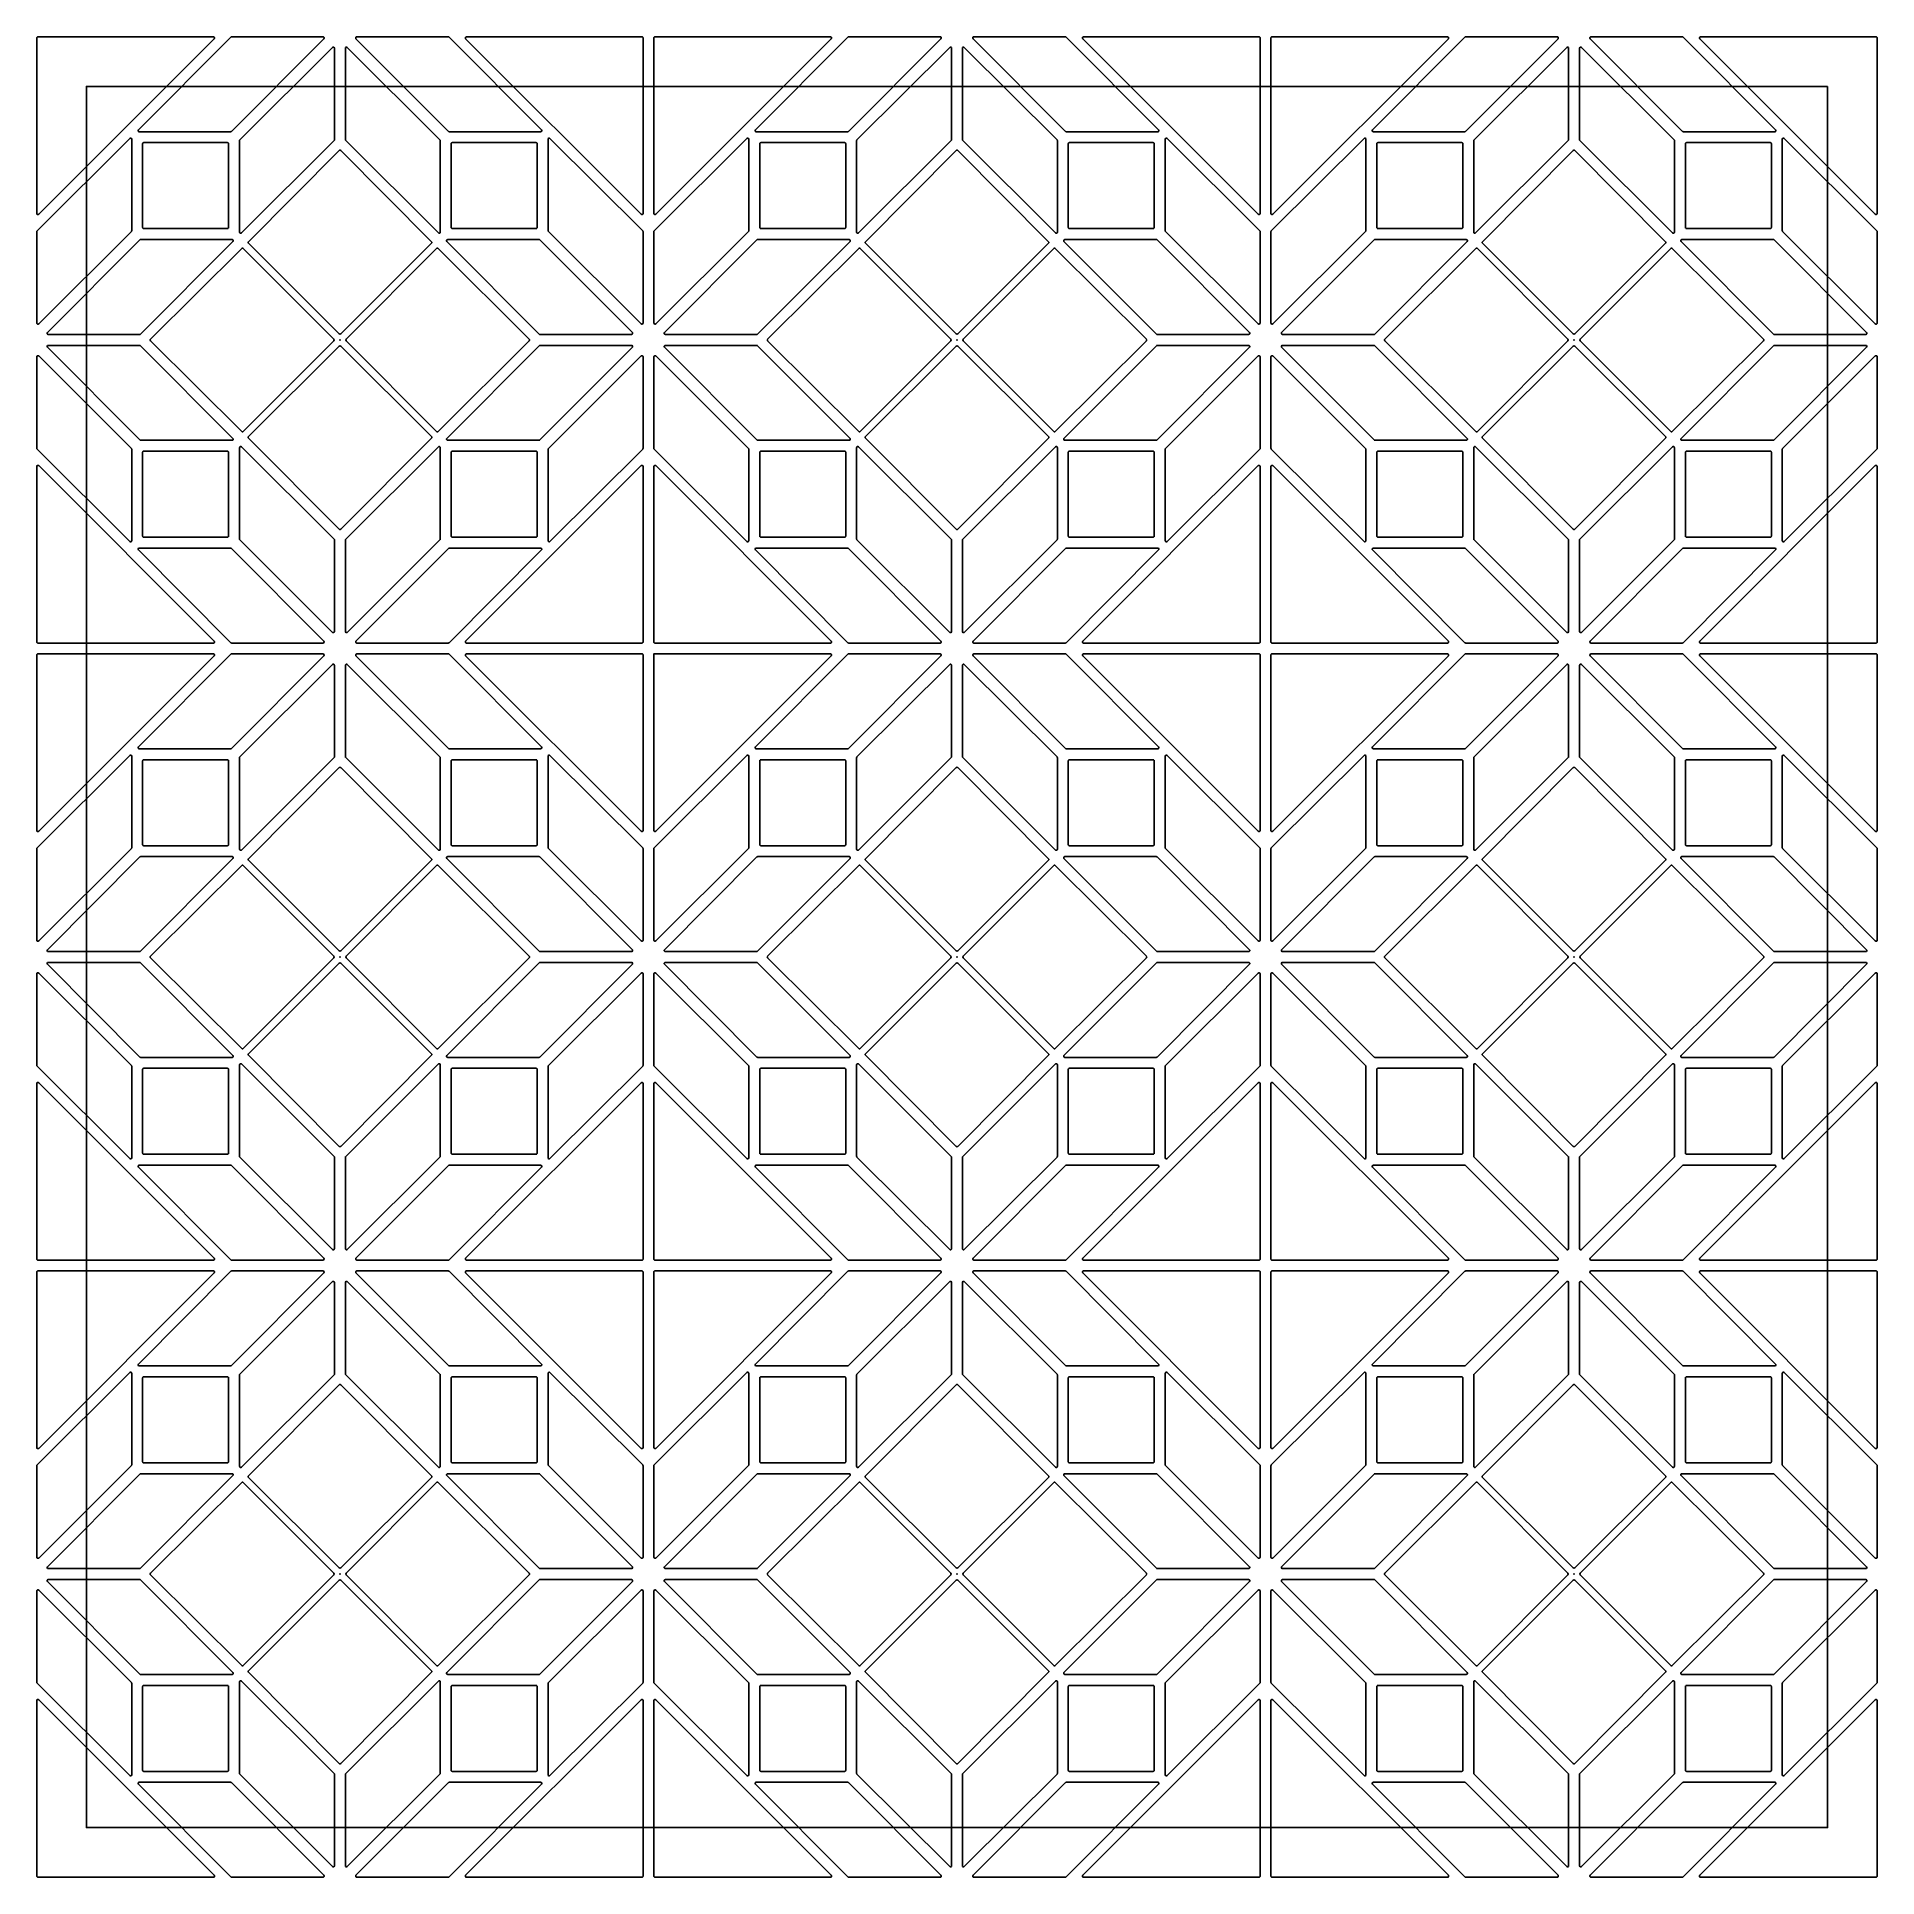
# Model space of a CAD drawing. Header units: millimetres. Extents: x -42.3 to 42.3, y -42.3 to 42.3.
import ezdxf

# ---------------------------------------------------------------- set-up
doc = ezdxf.new("R2010")
doc.units = ezdxf.units.MM
doc.layers.get('0').update_dxf_attribs({"linetype": 'CONTINUOUS'})

msp = doc.modelspace()

# ---------------------------------------------------------------- linework, layer by layer
for points in [[(-42.28, 42.229), (-42.28, 34.165, 0.668178), (-42.194, 34.13), (-34.13, 42.194, 0.668179), (-34.165, 42.279), (-42.23, 42.279, 0.414214)], [(-33.374, 37.918, 0.199387), (-33.338, 37.933), (-29.092, 42.194, 0.667519), (-29.128, 42.279), (-33.332, 42.279, 0.199381), (-33.368, 42.265), (-37.614, 38.003, 0.667527), (-37.579, 37.918)], [(-32.95, 37.544), (-28.688, 41.79, -0.667519), (-28.603, 41.755), (-28.603, 37.55, -0.199381), (-28.618, 37.515), (-32.879, 33.268, -0.667527), (-32.965, 33.304), (-32.965, 37.509, -0.199387)], [(-28.103, 41.755), (-28.103, 37.55, 0.199381), (-28.088, 37.515), (-23.827, 33.268, 0.667527), (-23.741, 33.304), (-23.741, 37.509, 0.199387), (-23.756, 37.544), (-28.018, 41.79, 0.667519)], [(-19.127, 37.918), (-23.332, 37.918, -0.199387), (-23.368, 37.933), (-27.614, 42.194, -0.667519), (-27.578, 42.279), (-23.374, 42.279, -0.199381), (-23.338, 42.265), (-19.092, 38.003, -0.667527)], [(-22.576, 42.194), (-14.512, 34.13, 0.668179), (-14.427, 34.165), (-14.427, 42.229, 0.414214), (-14.477, 42.279), (-22.541, 42.279, 0.668179)], [(-5.777, 42.194, 0.668179), (-5.812, 42.279), (-13.877, 42.279, 0.414214), (-13.927, 42.229), (-13.927, 34.165, 0.668178), (-13.841, 34.13)], [(-5.021, 37.918, 0.199387), (-4.985, 37.933), (-0.739, 42.194, 0.667519), (-0.775, 42.279), (-4.979, 42.279, 0.199381), (-5.015, 42.265), (-9.261, 38.003, 0.667527), (-9.226, 37.918)], [(-0.25, 41.755, 0.667519), (-0.335, 41.79), (-4.597, 37.544, 0.199387), (-4.612, 37.509), (-4.612, 33.304, 0.667527), (-4.526, 33.268), (-0.265, 37.515, 0.199381), (-0.25, 37.55)], [(0.265, 37.515), (4.526, 33.268, 0.667527), (4.612, 33.304), (4.612, 37.509, 0.199387), (4.597, 37.544), (0.335, 41.79, 0.667519), (0.25, 41.755), (0.25, 37.55, 0.199381)], [(4.985, 37.933), (0.739, 42.194, -0.667519), (0.775, 42.279), (4.979, 42.279, -0.199381), (5.015, 42.265), (9.261, 38.003, -0.667527), (9.226, 37.918), (5.021, 37.918, -0.199387)], [(13.926, 34.165), (13.926, 42.229, 0.414214), (13.876, 42.279), (5.812, 42.279, 0.668179), (5.777, 42.194), (13.841, 34.13, 0.668179)], [(14.426, 42.229), (14.426, 34.165, 0.668178), (14.512, 34.13), (22.576, 42.194, 0.668179), (22.541, 42.279), (14.476, 42.279, 0.414214)], [(23.368, 37.933), (27.614, 42.194, 0.667519), (27.578, 42.279), (23.374, 42.279, 0.199381), (23.338, 42.265), (19.092, 38.003, 0.667527), (19.127, 37.918), (23.332, 37.918, 0.199387)], [(23.756, 37.544), (28.018, 41.79, -0.667519), (28.103, 41.755), (28.103, 37.55, -0.199381), (28.088, 37.515), (23.827, 33.268, -0.667527), (23.741, 33.304), (23.741, 37.509, -0.199387)], [(28.618, 37.515), (32.879, 33.268, 0.667527), (32.965, 33.304), (32.965, 37.509, 0.199387), (32.95, 37.544), (28.688, 41.79, 0.667519), (28.603, 41.755), (28.603, 37.55, 0.199381)], [(33.368, 42.265), (37.614, 38.003, -0.667527), (37.579, 37.918), (33.374, 37.918, -0.199387), (33.338, 37.933), (29.092, 42.194, -0.667519), (29.128, 42.279), (33.332, 42.279, -0.199381)], [(42.229, 42.279), (34.165, 42.279, 0.668179), (34.13, 42.194), (42.194, 34.13, 0.668179), (42.279, 34.165), (42.279, 42.229, 0.414214)], [(-42.28, 29.128), (-42.28, 33.332, -0.199381), (-42.265, 33.368), (-38.003, 37.614, -0.667527), (-37.918, 37.579), (-37.918, 33.374, -0.199387), (-37.933, 33.338), (-42.194, 29.092, -0.667519)], [(-33.465, 37.368, 0.414214), (-33.515, 37.418), (-37.368, 37.418, 0.414214), (-37.418, 37.368), (-37.418, 33.515, 0.414214), (-37.368, 33.465), (-33.515, 33.465, 0.414214), (-33.465, 33.515)], [(-19.338, 37.418), (-23.191, 37.418, 0.414214), (-23.241, 37.368), (-23.241, 33.515, 0.414214), (-23.191, 33.465), (-19.338, 33.465, 0.414214), (-19.288, 33.515), (-19.288, 37.368, 0.414214)], [(-18.788, 33.374, 0.199387), (-18.773, 33.338), (-14.512, 29.092, 0.667519), (-14.427, 29.128), (-14.427, 33.332, 0.199381), (-14.441, 33.368), (-18.703, 37.614, 0.667527), (-18.788, 37.579)], [(-13.912, 33.368, 0.199381), (-13.927, 33.332), (-13.927, 29.128, 0.667519), (-13.841, 29.092), (-9.58, 33.338, 0.199387), (-9.565, 33.374), (-9.565, 37.579, 0.667527), (-9.65, 37.614)], [(-5.112, 37.368), (-5.112, 33.515, -0.414214), (-5.162, 33.465), (-9.015, 33.465, -0.414214), (-9.065, 33.515), (-9.065, 37.368, -0.414214), (-9.015, 37.418), (-5.162, 37.418, -0.414214)], [(9.015, 37.418), (5.162, 37.418, 0.414214), (5.112, 37.368), (5.112, 33.515, 0.414214), (5.162, 33.465), (9.015, 33.465, 0.414214), (9.065, 33.515), (9.065, 37.368, 0.414214)], [(9.565, 33.374, 0.199387), (9.58, 33.338), (13.841, 29.092, 0.667519), (13.926, 29.128), (13.926, 33.332, 0.199381), (13.912, 33.368), (9.65, 37.614, 0.667527), (9.565, 37.579)], [(18.773, 33.338), (14.512, 29.092, -0.667519), (14.426, 29.128), (14.426, 33.332, -0.199381), (14.441, 33.368), (18.703, 37.614, -0.667527), (18.788, 37.579), (18.788, 33.374, -0.199387)], [(23.191, 33.465), (19.338, 33.465, -0.414214), (19.288, 33.515), (19.288, 37.368, -0.414214), (19.338, 37.418), (23.191, 37.418, -0.414214), (23.241, 37.368), (23.241, 33.515, -0.414214)], [(37.418, 33.515), (37.418, 37.368, 0.414214), (37.368, 37.418), (33.515, 37.418, 0.414214), (33.465, 37.368), (33.465, 33.515, 0.414214), (33.515, 33.465), (37.368, 33.465, 0.414214)], [(37.918, 37.579), (37.918, 33.374, 0.199387), (37.933, 33.338), (42.194, 29.092, 0.667519), (42.279, 29.128), (42.279, 33.332, 0.199381), (42.265, 33.368), (38.003, 37.614, 0.667527)], [(-28.388, 37.053), (-32.56, 32.866, 0.414215), (-32.56, 32.795), (-28.388, 28.638, 0.413156), (-28.318, 28.638), (-24.146, 32.795, 0.414214), (-24.146, 32.866), (-28.318, 37.053, 0.41527)], [(-4.207, 32.795), (-0.035, 28.638, 0.413156), (0.035, 28.638), (4.207, 32.795, 0.414214), (4.207, 32.866), (0.035, 37.053, 0.41527), (-0.035, 37.053), (-4.207, 32.866, 0.414215)], [(32.56, 32.866), (28.388, 37.053, 0.41527), (28.318, 37.053), (24.146, 32.866, 0.414215), (24.146, 32.795), (28.318, 28.638, 0.413156), (28.388, 28.638), (32.56, 32.795, 0.414214)], [(-33.304, 32.965), (-37.509, 32.965, 0.199387), (-37.544, 32.95), (-41.79, 28.688, 0.667519), (-41.755, 28.603), (-37.55, 28.603, 0.199381), (-37.515, 28.618), (-33.268, 32.879, 0.667527)], [(-37.053, 28.318), (-32.866, 24.146, 0.414215), (-32.795, 24.146), (-28.638, 28.318, 0.413156), (-28.638, 28.388), (-32.795, 32.56, 0.414214), (-32.866, 32.56), (-37.053, 28.388, 0.41527)], [(-23.911, 24.146), (-28.068, 28.318, -0.413156), (-28.068, 28.388), (-23.911, 32.56, -0.414214), (-23.84, 32.56), (-19.653, 28.388, -0.41527), (-19.653, 28.318), (-23.84, 24.146, -0.414215)], [(-19.197, 32.965), (-23.402, 32.965, 0.667527), (-23.438, 32.879), (-19.191, 28.618, 0.199381), (-19.156, 28.603), (-14.951, 28.603, 0.667519), (-14.916, 28.688), (-19.162, 32.95, 0.199387)], [(-4.915, 32.879, 0.667527), (-4.951, 32.965), (-9.156, 32.965, 0.199387), (-9.191, 32.95), (-13.437, 28.688, 0.667519), (-13.402, 28.603), (-9.197, 28.603, 0.199381), (-9.162, 28.618)], [(-4.442, 32.56, 0.414214), (-4.513, 32.56), (-8.7, 28.388, 0.41527), (-8.7, 28.318), (-4.513, 24.146, 0.414215), (-4.442, 24.146), (-0.285, 28.318, 0.413156), (-0.285, 28.388)], [(8.7, 28.318), (4.513, 24.146, -0.414215), (4.442, 24.146), (0.285, 28.318, -0.413156), (0.285, 28.388), (4.442, 32.56, -0.414214), (4.513, 32.56), (8.7, 28.388, -0.41527)], [(9.162, 28.618, 0.199381), (9.197, 28.603), (13.402, 28.603, 0.667519), (13.437, 28.688), (9.191, 32.95, 0.199387), (9.156, 32.965), (4.951, 32.965, 0.667527), (4.915, 32.879)], [(23.402, 32.965), (19.197, 32.965, 0.199387), (19.162, 32.95), (14.916, 28.688, 0.667519), (14.951, 28.603), (19.156, 28.603, 0.199381), (19.191, 28.618), (23.438, 32.879, 0.667527)], [(28.068, 28.388), (23.911, 32.56, 0.414214), (23.84, 32.56), (19.653, 28.388, 0.41527), (19.653, 28.318), (23.84, 24.146, 0.414215), (23.911, 24.146), (28.068, 28.318, 0.413156)], [(32.795, 24.146), (28.638, 28.318, -0.413156), (28.638, 28.388), (32.795, 32.56, -0.414214), (32.866, 32.56), (37.053, 28.388, -0.41527), (37.053, 28.318), (32.866, 24.146, -0.414215)], [(33.268, 32.879), (37.515, 28.618, 0.199381), (37.55, 28.603), (41.755, 28.603, 0.667519), (41.79, 28.688), (37.544, 32.95, 0.199387), (37.509, 32.965), (33.304, 32.965, 0.667527)], [(-33.304, 23.741, 0.667527), (-33.268, 23.827), (-37.515, 28.088, 0.199381), (-37.55, 28.103), (-41.755, 28.103, 0.667519), (-41.79, 28.018), (-37.544, 23.756, 0.199387), (-37.509, 23.741)], [(-28.388, 19.653), (-32.56, 23.84, -0.414215), (-32.56, 23.911), (-28.388, 28.068, -0.413156), (-28.318, 28.068), (-24.146, 23.911, -0.414214), (-24.146, 23.84), (-28.318, 19.653, -0.41527)], [(-14.916, 28.018), (-19.162, 23.756, -0.199387), (-19.197, 23.741), (-23.402, 23.741, -0.667527), (-23.438, 23.827), (-19.191, 28.088, -0.199381), (-19.156, 28.103), (-14.951, 28.103, -0.667519)], [(-4.951, 23.741, 0.667527), (-4.915, 23.827), (-9.162, 28.088, 0.199381), (-9.197, 28.103), (-13.402, 28.103, 0.667519), (-13.437, 28.018), (-9.191, 23.756, 0.199387), (-9.156, 23.741)], [(4.207, 23.84, 0.414214), (4.207, 23.911), (0.035, 28.068, 0.413156), (-0.035, 28.068), (-4.207, 23.911, 0.414215), (-4.207, 23.84), (-0.035, 19.653, 0.41527), (0.035, 19.653)], [(4.915, 23.827), (9.162, 28.088, -0.199381), (9.197, 28.103), (13.402, 28.103, -0.667519), (13.437, 28.018), (9.191, 23.756, -0.199387), (9.156, 23.741), (4.951, 23.741, -0.667527)], [(19.191, 28.088), (23.438, 23.827, -0.667527), (23.402, 23.741), (19.197, 23.741, -0.199387), (19.162, 23.756), (14.916, 28.018, -0.667519), (14.951, 28.103), (19.156, 28.103, -0.199381)], [(28.318, 19.653), (24.146, 23.84, -0.414215), (24.146, 23.911), (28.318, 28.068, -0.413156), (28.388, 28.068), (32.56, 23.911, -0.414214), (32.56, 23.84), (28.388, 19.653, -0.41527)], [(33.268, 23.827), (37.515, 28.088, -0.199381), (37.55, 28.103), (41.755, 28.103, -0.667519), (41.79, 28.018), (37.544, 23.756, -0.199387), (37.509, 23.741), (33.304, 23.741, -0.667527)], [(-37.918, 19.127), (-37.918, 23.332, 0.199387), (-37.933, 23.368), (-42.194, 27.614, 0.667519), (-42.28, 27.578), (-42.28, 23.374, 0.199381), (-42.265, 23.338), (-38.003, 19.092, 0.667527)], [(-14.512, 27.614), (-18.773, 23.368, 0.199387), (-18.788, 23.332), (-18.788, 19.127, 0.667527), (-18.703, 19.092), (-14.441, 23.338, 0.199381), (-14.427, 23.374), (-14.427, 27.578, 0.667519)], [(-13.912, 23.338), (-9.65, 19.092, 0.667527), (-9.565, 19.127), (-9.565, 23.332, 0.199387), (-9.58, 23.368), (-13.841, 27.614, 0.667519), (-13.927, 27.578), (-13.927, 23.374, 0.199381)], [(13.926, 27.578, 0.667519), (13.841, 27.614), (9.58, 23.368, 0.199387), (9.565, 23.332), (9.565, 19.127, 0.667527), (9.65, 19.092), (13.912, 23.338, 0.199381), (13.926, 23.374)], [(18.788, 19.127), (18.788, 23.332, 0.199387), (18.773, 23.368), (14.512, 27.614, 0.667519), (14.426, 27.578), (14.426, 23.374, 0.199381), (14.441, 23.338), (18.703, 19.092, 0.667527)], [(42.194, 27.614), (37.933, 23.368, 0.199387), (37.918, 23.332), (37.918, 19.127, 0.667527), (38.003, 19.092), (42.265, 23.338, 0.199381), (42.279, 23.374), (42.279, 27.578, 0.667519)], [(-33.465, 19.338), (-33.465, 23.191, 0.414214), (-33.515, 23.241), (-37.368, 23.241, 0.414214), (-37.418, 23.191), (-37.418, 19.338, 0.414214), (-37.368, 19.288), (-33.515, 19.288, 0.414214)], [(-28.603, 14.951), (-28.603, 19.156, 0.199381), (-28.618, 19.191), (-32.879, 23.438, 0.667527), (-32.965, 23.402), (-32.965, 19.197, 0.199387), (-32.95, 19.162), (-28.688, 14.916, 0.667519)], [(-28.103, 19.156), (-28.103, 14.951, 0.667519), (-28.018, 14.916), (-23.756, 19.162, 0.199387), (-23.741, 19.197), (-23.741, 23.402, 0.667527), (-23.827, 23.438), (-28.088, 19.191, 0.199381)], [(-23.191, 23.241), (-19.338, 23.241, -0.414214), (-19.288, 23.191), (-19.288, 19.338, -0.414214), (-19.338, 19.288), (-23.191, 19.288, -0.414214), (-23.241, 19.338), (-23.241, 23.191, -0.414214)], [(-5.162, 19.288, 0.414214), (-5.112, 19.338), (-5.112, 23.191, 0.414214), (-5.162, 23.241), (-9.015, 23.241, 0.414214), (-9.065, 23.191), (-9.065, 19.338, 0.414214), (-9.015, 19.288)], [(-4.597, 19.162), (-0.335, 14.916, 0.667519), (-0.25, 14.951), (-0.25, 19.156, 0.199381), (-0.265, 19.191), (-4.526, 23.438, 0.667527), (-4.612, 23.402), (-4.612, 19.197, 0.199387)], [(4.597, 19.162, 0.199387), (4.612, 19.197), (4.612, 23.402, 0.667527), (4.526, 23.438), (0.265, 19.191, 0.199381), (0.25, 19.156), (0.25, 14.951, 0.667519), (0.335, 14.916)], [(5.112, 19.338), (5.112, 23.191, -0.414214), (5.162, 23.241), (9.015, 23.241, -0.414214), (9.065, 23.191), (9.065, 19.338, -0.414214), (9.015, 19.288), (5.162, 19.288, -0.414214)], [(23.191, 23.241), (19.338, 23.241, 0.414214), (19.288, 23.191), (19.288, 19.338, 0.414214), (19.338, 19.288), (23.191, 19.288, 0.414214), (23.241, 19.338), (23.241, 23.191, 0.414214)], [(28.088, 19.191), (23.827, 23.438, 0.667527), (23.741, 23.402), (23.741, 19.197, 0.199387), (23.756, 19.162), (28.018, 14.916, 0.667519), (28.103, 14.951), (28.103, 19.156, 0.199381)], [(32.879, 23.438), (28.618, 19.191, 0.199381), (28.603, 19.156), (28.603, 14.951, 0.667519), (28.688, 14.916), (32.95, 19.162, 0.199387), (32.965, 19.197), (32.965, 23.402, 0.667527)], [(37.418, 23.191), (37.418, 19.338, -0.414214), (37.368, 19.288), (33.515, 19.288, -0.414214), (33.465, 19.338), (33.465, 23.191, -0.414214), (33.515, 23.241), (37.368, 23.241, -0.414214)], [(-34.165, 14.426, 0.668179), (-34.13, 14.512), (-42.194, 22.576, 0.668179), (-42.28, 22.541), (-42.28, 14.476, 0.414214), (-42.23, 14.426)], [(-14.477, 14.426), (-22.541, 14.426, -0.668178), (-22.576, 14.512), (-14.512, 22.576, -0.668179), (-14.427, 22.541), (-14.427, 14.476, -0.414214)], [(-5.812, 14.426, 0.668179), (-5.777, 14.512), (-13.841, 22.576, 0.668179), (-13.927, 22.541), (-13.927, 14.476, 0.414214), (-13.877, 14.426)], [(13.876, 14.426, 0.414214), (13.926, 14.476), (13.926, 22.541, 0.668179), (13.841, 22.576), (5.777, 14.512, 0.668178), (5.812, 14.426)], [(22.576, 14.512), (14.512, 22.576, 0.668179), (14.426, 22.541), (14.426, 14.476, 0.414214), (14.476, 14.426), (22.541, 14.426, 0.668179)], [(42.279, 22.541), (42.279, 14.476, -0.414214), (42.229, 14.426), (34.165, 14.426, -0.668178), (34.13, 14.512), (42.194, 22.576, -0.668179)], [(-33.338, 18.773), (-29.092, 14.512, -0.667519), (-29.128, 14.426), (-33.332, 14.426, -0.199381), (-33.368, 14.441), (-37.614, 18.703, -0.667527), (-37.579, 18.788), (-33.374, 18.788, -0.199387)], [(-23.374, 14.426, 0.199381), (-23.338, 14.441), (-19.092, 18.703, 0.667527), (-19.127, 18.788), (-23.332, 18.788, 0.199387), (-23.368, 18.773), (-27.614, 14.512, 0.667519), (-27.578, 14.426)], [(-0.775, 14.426, 0.667519), (-0.739, 14.512), (-4.985, 18.773, 0.199387), (-5.021, 18.788), (-9.226, 18.788, 0.667527), (-9.261, 18.703), (-5.015, 14.441, 0.199381), (-4.979, 14.426)], [(0.739, 14.512, 0.667519), (0.775, 14.426), (4.979, 14.426, 0.199381), (5.015, 14.441), (9.261, 18.703, 0.667527), (9.226, 18.788), (5.021, 18.788, 0.199387), (4.985, 18.773)], [(19.127, 18.788), (23.332, 18.788, -0.199387), (23.368, 18.773), (27.614, 14.512, -0.667519), (27.578, 14.426), (23.374, 14.426, -0.199381), (23.338, 14.441), (19.092, 18.703, -0.667527)], [(37.614, 18.703), (33.368, 14.441, -0.199381), (33.332, 14.426), (29.128, 14.426, -0.667519), (29.092, 14.512), (33.338, 18.773, -0.199387), (33.374, 18.788), (37.579, 18.788, -0.667527)], [(-42.28, 5.812, 0.668178), (-42.194, 5.777), (-34.13, 13.841, 0.668179), (-34.165, 13.926), (-42.23, 13.926, 0.414214), (-42.28, 13.876)], [(-29.092, 13.841, 0.667519), (-29.128, 13.926), (-33.332, 13.926, 0.199381), (-33.368, 13.912), (-37.614, 9.65, 0.667527), (-37.579, 9.565), (-33.374, 9.565, 0.199387), (-33.338, 9.58)], [(-23.368, 9.58), (-27.614, 13.841, -0.667519), (-27.578, 13.926), (-23.374, 13.926, -0.199381), (-23.338, 13.912), (-19.092, 9.65, -0.667527), (-19.127, 9.565), (-23.332, 9.565, -0.199387)], [(-14.427, 5.812), (-14.427, 13.876, 0.414214), (-14.477, 13.926), (-22.541, 13.926, 0.668179), (-22.576, 13.841), (-14.512, 5.777, 0.668179)], [(-13.841, 5.777), (-5.777, 13.841, 0.668179), (-5.812, 13.926), (-13.877, 13.926, 0.414214), (-13.927, 13.876), (-13.927, 5.812, 0.668178)], [(-0.739, 13.841, 0.667519), (-0.775, 13.926), (-4.979, 13.926, 0.199381), (-5.015, 13.912), (-9.261, 9.65, 0.667527), (-9.226, 9.565), (-5.021, 9.565, 0.199387), (-4.985, 9.58)], [(0.775, 13.926), (4.979, 13.926, -0.199381), (5.015, 13.912), (9.261, 9.65, -0.667527), (9.226, 9.565), (5.021, 9.565, -0.199387), (4.985, 9.58), (0.739, 13.841, -0.667519)], [(5.812, 13.926, 0.668179), (5.777, 13.841), (13.841, 5.777, 0.668179), (13.926, 5.812), (13.926, 13.876, 0.414214), (13.876, 13.926)], [(22.541, 13.926), (14.476, 13.926, 0.414214), (14.426, 13.876), (14.426, 5.812, 0.668178), (14.512, 5.777), (22.576, 13.841, 0.668179)], [(27.578, 13.926), (23.374, 13.926, 0.199381), (23.338, 13.912), (19.092, 9.65, 0.667527), (19.127, 9.565), (23.332, 9.565, 0.199387), (23.368, 9.58), (27.614, 13.841, 0.667519)], [(37.579, 9.565, 0.667527), (37.614, 9.65), (33.368, 13.912, 0.199381), (33.332, 13.926), (29.128, 13.926, 0.667519), (29.092, 13.841), (33.338, 9.58, 0.199387), (33.374, 9.565)], [(42.279, 5.812), (42.279, 13.876, 0.414214), (42.229, 13.926), (34.165, 13.926, 0.668179), (34.13, 13.841), (42.194, 5.777, 0.668179)], [(-32.95, 9.191, 0.199387), (-32.965, 9.156), (-32.965, 4.951, 0.667527), (-32.879, 4.915), (-28.618, 9.162, 0.199381), (-28.603, 9.197), (-28.603, 13.402, 0.667519), (-28.688, 13.437)], [(-28.103, 13.402), (-28.103, 9.197, 0.199381), (-28.088, 9.162), (-23.827, 4.915, 0.667527), (-23.741, 4.951), (-23.741, 9.156, 0.199387), (-23.756, 9.191), (-28.018, 13.437, 0.667519)], [(-0.25, 13.402, 0.667519), (-0.335, 13.437), (-4.597, 9.191, 0.199387), (-4.612, 9.156), (-4.612, 4.951, 0.667527), (-4.526, 4.915), (-0.265, 9.162, 0.199381), (-0.25, 9.197)], [(0.25, 9.197, 0.199381), (0.265, 9.162), (4.526, 4.915, 0.667527), (4.612, 4.951), (4.612, 9.156, 0.199387), (4.597, 9.191), (0.335, 13.437, 0.667519), (0.25, 13.402)], [(28.103, 13.402), (28.103, 9.197, -0.199381), (28.088, 9.162), (23.827, 4.915, -0.667527), (23.741, 4.951), (23.741, 9.156, -0.199387), (23.756, 9.191), (28.018, 13.437, -0.667519)], [(32.965, 9.156, 0.199387), (32.95, 9.191), (28.688, 13.437, 0.667519), (28.603, 13.402), (28.603, 9.197, 0.199381), (28.618, 9.162), (32.879, 4.915, 0.667527), (32.965, 4.951)], [(-37.933, 4.985), (-42.194, 0.739, -0.667519), (-42.28, 0.775), (-42.28, 4.979, -0.199381), (-42.265, 5.015), (-38.003, 9.261, -0.667527), (-37.918, 9.226), (-37.918, 5.021, -0.199387)], [(-37.368, 9.065), (-33.515, 9.065, -0.414214), (-33.465, 9.015), (-33.465, 5.162, -0.414214), (-33.515, 5.112), (-37.368, 5.112, -0.414214), (-37.418, 5.162), (-37.418, 9.015, -0.414214)], [(-28.318, 0.285), (-24.146, 4.442, 0.414214), (-24.146, 4.513), (-28.318, 8.7, 0.41527), (-28.388, 8.7), (-32.56, 4.513, 0.414215), (-32.56, 4.442), (-28.388, 0.285, 0.413156)], [(-19.288, 5.162), (-19.288, 9.015, 0.414214), (-19.338, 9.065), (-23.191, 9.065, 0.414214), (-23.241, 9.015), (-23.241, 5.162, 0.414214), (-23.191, 5.112), (-19.338, 5.112, 0.414214)], [(-18.788, 5.021, 0.199387), (-18.773, 4.985), (-14.512, 0.739, 0.667519), (-14.427, 0.775), (-14.427, 4.979, 0.199381), (-14.441, 5.015), (-18.703, 9.261, 0.667527), (-18.788, 9.226)], [(-13.912, 5.015), (-9.65, 9.261, -0.667527), (-9.565, 9.226), (-9.565, 5.021, -0.199387), (-9.58, 4.985), (-13.841, 0.739, -0.667519), (-13.927, 0.775), (-13.927, 4.979, -0.199381)], [(-5.112, 9.015), (-5.112, 5.162, -0.414214), (-5.162, 5.112), (-9.015, 5.112, -0.414214), (-9.065, 5.162), (-9.065, 9.015, -0.414214), (-9.015, 9.065), (-5.162, 9.065, -0.414214)], [(0.035, 0.285), (4.207, 4.442, 0.414214), (4.207, 4.513), (0.035, 8.7, 0.41527), (-0.035, 8.7), (-4.207, 4.513, 0.414215), (-4.207, 4.442), (-0.035, 0.285, 0.413156)], [(5.112, 9.015), (5.112, 5.162, 0.414214), (5.162, 5.112), (9.015, 5.112, 0.414214), (9.065, 5.162), (9.065, 9.015, 0.414214), (9.015, 9.065), (5.162, 9.065, 0.414214)], [(9.565, 9.226), (9.565, 5.021, 0.199387), (9.58, 4.985), (13.841, 0.739, 0.667519), (13.926, 0.775), (13.926, 4.979, 0.199381), (13.912, 5.015), (9.65, 9.261, 0.667527)], [(18.788, 9.226), (18.788, 5.021, -0.199387), (18.773, 4.985), (14.512, 0.739, -0.667519), (14.426, 0.775), (14.426, 4.979, -0.199381), (14.441, 5.015), (18.703, 9.261, -0.667527)], [(23.191, 5.112), (19.338, 5.112, -0.414214), (19.288, 5.162), (19.288, 9.015, -0.414214), (19.338, 9.065), (23.191, 9.065, -0.414214), (23.241, 9.015), (23.241, 5.162, -0.414214)], [(28.388, 8.7, 0.41527), (28.318, 8.7), (24.146, 4.513, 0.414215), (24.146, 4.442), (28.318, 0.285, 0.413156), (28.388, 0.285), (32.56, 4.442, 0.414214), (32.56, 4.513)], [(33.515, 9.065, 0.414214), (33.465, 9.015), (33.465, 5.162, 0.414214), (33.515, 5.112), (37.368, 5.112, 0.414214), (37.418, 5.162), (37.418, 9.015, 0.414214), (37.368, 9.065)], [(42.194, 0.739, 0.667519), (42.279, 0.775), (42.279, 4.979, 0.199381), (42.265, 5.015), (38.003, 9.261, 0.667527), (37.918, 9.226), (37.918, 5.021, 0.199387), (37.933, 4.985)], [(-37.515, 0.265), (-33.268, 4.526, 0.667527), (-33.304, 4.612), (-37.509, 4.612, 0.199387), (-37.544, 4.597), (-41.79, 0.335, 0.667519), (-41.755, 0.25), (-37.55, 0.25, 0.199381)], [(-19.162, 4.597, 0.199387), (-19.197, 4.612), (-23.402, 4.612, 0.667527), (-23.438, 4.526), (-19.191, 0.265, 0.199381), (-19.156, 0.25), (-14.951, 0.25, 0.667519), (-14.916, 0.335)], [(-9.156, 4.612, 0.199387), (-9.191, 4.597), (-13.437, 0.335, 0.667519), (-13.402, 0.25), (-9.197, 0.25, 0.199381), (-9.162, 0.265), (-4.915, 4.526, 0.667527), (-4.951, 4.612)], [(4.951, 4.612, 0.667527), (4.915, 4.526), (9.162, 0.265, 0.199381), (9.197, 0.25), (13.402, 0.25, 0.667519), (13.437, 0.335), (9.191, 4.597, 0.199387), (9.156, 4.612)], [(19.156, 0.25, 0.199381), (19.191, 0.265), (23.438, 4.526, 0.667527), (23.402, 4.612), (19.197, 4.612, 0.199387), (19.162, 4.597), (14.916, 0.335, 0.667519), (14.951, 0.25)], [(41.755, 0.25, 0.667519), (41.79, 0.335), (37.544, 4.597, 0.199387), (37.509, 4.612), (33.304, 4.612, 0.667527), (33.268, 4.526), (37.515, 0.265, 0.199381), (37.55, 0.25)], [(-32.866, -4.207, 0.414215), (-32.795, -4.207), (-28.638, -0.035, 0.413156), (-28.638, 0.035), (-32.795, 4.207, 0.414214), (-32.866, 4.207), (-37.053, 0.035, 0.41527), (-37.053, -0.035)], [(-23.911, -4.207), (-28.068, -0.035, -0.413156), (-28.068, 0.035), (-23.911, 4.207, -0.414214), (-23.84, 4.207), (-19.653, 0.035, -0.41527), (-19.653, -0.035), (-23.84, -4.207, -0.414215)], [(-4.513, -4.207, 0.414215), (-4.442, -4.207), (-0.285, -0.035, 0.413156), (-0.285, 0.035), (-4.442, 4.207, 0.414214), (-4.513, 4.207), (-8.7, 0.035, 0.41527), (-8.7, -0.035)], [(0.285, 0.035, 0.413156), (0.285, -0.035), (4.442, -4.207, 0.414215), (4.513, -4.207), (8.7, -0.035, 0.41527), (8.7, 0.035), (4.513, 4.207, 0.414214), (4.442, 4.207)], [(19.653, -0.035), (23.84, -4.207, 0.414215), (23.911, -4.207), (28.068, -0.035, 0.413156), (28.068, 0.035), (23.911, 4.207, 0.414214), (23.84, 4.207), (19.653, 0.035, 0.41527)], [(37.053, -0.035, 0.41527), (37.053, 0.035), (32.866, 4.207, 0.414214), (32.795, 4.207), (28.638, 0.035, 0.413156), (28.638, -0.035), (32.795, -4.207, 0.414215), (32.866, -4.207)], [(-37.918, -9.226), (-37.918, -5.021, 0.199387), (-37.933, -4.985), (-42.194, -0.739, 0.667519), (-42.28, -0.775), (-42.28, -4.979, 0.199381), (-42.265, -5.015), (-38.003, -9.261, 0.667527)], [(-41.755, -0.25, 0.667519), (-41.79, -0.335), (-37.544, -4.597, 0.199387), (-37.509, -4.612), (-33.304, -4.612, 0.667527), (-33.268, -4.526), (-37.515, -0.265, 0.199381), (-37.55, -0.25)], [(-24.146, -4.513), (-28.318, -8.7, -0.41527), (-28.388, -8.7), (-32.56, -4.513, -0.414215), (-32.56, -4.442), (-28.388, -0.285, -0.413156), (-28.318, -0.285), (-24.146, -4.442, -0.414214)], [(-19.156, -0.25), (-14.951, -0.25, -0.667519), (-14.916, -0.335), (-19.162, -4.597, -0.199387), (-19.197, -4.612), (-23.402, -4.612, -0.667527), (-23.438, -4.526), (-19.191, -0.265, -0.199381)], [(-14.427, -4.979), (-14.427, -0.775, 0.667519), (-14.512, -0.739), (-18.773, -4.985, 0.199387), (-18.788, -5.021), (-18.788, -9.226, 0.667527), (-18.703, -9.261), (-14.441, -5.015, 0.199381)], [(-13.927, -0.775), (-13.927, -4.979, 0.199381), (-13.912, -5.015), (-9.65, -9.261, 0.667527), (-9.565, -9.226), (-9.565, -5.021, 0.199387), (-9.58, -4.985), (-13.841, -0.739, 0.667519)], [(-9.162, -0.265), (-4.915, -4.526, -0.667527), (-4.951, -4.612), (-9.156, -4.612, -0.199387), (-9.191, -4.597), (-13.437, -0.335, -0.667519), (-13.402, -0.25), (-9.197, -0.25, -0.199381)], [(0.035, -0.285, 0.413156), (-0.035, -0.285), (-4.207, -4.442, 0.414215), (-4.207, -4.513), (-0.035, -8.7, 0.41527), (0.035, -8.7), (4.207, -4.513, 0.414214), (4.207, -4.442)], [(4.915, -4.526, 0.667527), (4.951, -4.612), (9.156, -4.612, 0.199387), (9.191, -4.597), (13.437, -0.335, 0.667519), (13.402, -0.25), (9.197, -0.25, 0.199381), (9.162, -0.265)], [(13.926, -4.979), (13.926, -0.775, 0.667519), (13.841, -0.739), (9.58, -4.985, 0.199387), (9.565, -5.021), (9.565, -9.226, 0.667527), (9.65, -9.261), (13.912, -5.015, 0.199381)], [(18.773, -4.985), (14.512, -0.739, 0.667519), (14.426, -0.775), (14.426, -4.979, 0.199381), (14.441, -5.015), (18.703, -9.261, 0.667527), (18.788, -9.226), (18.788, -5.021, 0.199387)], [(19.191, -0.265), (23.438, -4.526, -0.667527), (23.402, -4.612), (19.197, -4.612, -0.199387), (19.162, -4.597), (14.916, -0.335, -0.667519), (14.951, -0.25), (19.156, -0.25, -0.199381)], [(24.146, -4.442), (28.318, -0.285, -0.413156), (28.388, -0.285), (32.56, -4.442, -0.414214), (32.56, -4.513), (28.388, -8.7, -0.41527), (28.318, -8.7), (24.146, -4.513, -0.414215)], [(37.55, -0.25, 0.199381), (37.515, -0.265), (33.268, -4.526, 0.667527), (33.304, -4.612), (37.509, -4.612, 0.199387), (37.544, -4.597), (41.79, -0.335, 0.667519), (41.755, -0.25)], [(42.265, -5.015, 0.199381), (42.279, -4.979), (42.279, -0.775, 0.667519), (42.194, -0.739), (37.933, -4.985, 0.199387), (37.918, -5.021), (37.918, -9.226, 0.667527), (38.003, -9.261)], [(-32.879, -4.915, 0.667527), (-32.965, -4.951), (-32.965, -9.156, 0.199387), (-32.95, -9.191), (-28.688, -13.437, 0.667519), (-28.603, -13.402), (-28.603, -9.197, 0.199381), (-28.618, -9.162)], [(-28.018, -13.437), (-23.756, -9.191, 0.199387), (-23.741, -9.156), (-23.741, -4.951, 0.667527), (-23.827, -4.915), (-28.088, -9.162, 0.199381), (-28.103, -9.197), (-28.103, -13.402, 0.667519)], [(-4.526, -4.915, 0.667527), (-4.612, -4.951), (-4.612, -9.156, 0.199387), (-4.597, -9.191), (-0.335, -13.437, 0.667519), (-0.25, -13.402), (-0.25, -9.197, 0.199381), (-0.265, -9.162)], [(4.612, -9.156), (4.612, -4.951, 0.667527), (4.526, -4.915), (0.265, -9.162, 0.199381), (0.25, -9.197), (0.25, -13.402, 0.667519), (0.335, -13.437), (4.597, -9.191, 0.199387)], [(28.103, -13.402), (28.103, -9.197, 0.199381), (28.088, -9.162), (23.827, -4.915, 0.667527), (23.741, -4.951), (23.741, -9.156, 0.199387), (23.756, -9.191), (28.018, -13.437, 0.667519)], [(32.95, -9.191, 0.199387), (32.965, -9.156), (32.965, -4.951, 0.667527), (32.879, -4.915), (28.618, -9.162, 0.199381), (28.603, -9.197), (28.603, -13.402, 0.667519), (28.688, -13.437)], [(-34.13, -13.841), (-42.194, -5.777, 0.668179), (-42.28, -5.812), (-42.28, -13.877, 0.414214), (-42.23, -13.927), (-34.165, -13.927, 0.668179)], [(-37.418, -5.162), (-37.418, -9.015, 0.414214), (-37.368, -9.065), (-33.515, -9.065, 0.414214), (-33.465, -9.015), (-33.465, -5.162, 0.414214), (-33.515, -5.112), (-37.368, -5.112, 0.414214)], [(-19.338, -9.065), (-23.191, -9.065, -0.414214), (-23.241, -9.015), (-23.241, -5.162, -0.414214), (-23.191, -5.112), (-19.338, -5.112, -0.414214), (-19.288, -5.162), (-19.288, -9.015, -0.414214)], [(-14.427, -5.812, 0.668179), (-14.512, -5.777), (-22.576, -13.841, 0.668178), (-22.541, -13.927), (-14.477, -13.927, 0.414214), (-14.427, -13.877)], [(-13.841, -5.777, 0.668179), (-13.927, -5.812), (-13.927, -13.877, 0.414214), (-13.877, -13.927), (-5.812, -13.927, 0.668179), (-5.777, -13.841)], [(-5.112, -5.162, 0.414214), (-5.162, -5.112), (-9.015, -5.112, 0.414214), (-9.065, -5.162), (-9.065, -9.015, 0.414214), (-9.015, -9.065), (-5.162, -9.065, 0.414214), (-5.112, -9.015)], [(5.112, -9.015, 0.414214), (5.162, -9.065), (9.015, -9.065, 0.414214), (9.065, -9.015), (9.065, -5.162, 0.414214), (9.015, -5.112), (5.162, -5.112, 0.414214), (5.112, -5.162)], [(5.777, -13.841, 0.668178), (5.812, -13.927), (13.876, -13.927, 0.414214), (13.926, -13.877), (13.926, -5.812, 0.668179), (13.841, -5.777)], [(22.576, -13.841), (14.512, -5.777, 0.668179), (14.426, -5.812), (14.426, -13.877, 0.414214), (14.476, -13.927), (22.541, -13.927, 0.668179)], [(23.191, -5.112), (19.338, -5.112, 0.414214), (19.288, -5.162), (19.288, -9.015, 0.414214), (19.338, -9.065), (23.191, -9.065, 0.414214), (23.241, -9.015), (23.241, -5.162, 0.414214)], [(33.515, -5.112, 0.414214), (33.465, -5.162), (33.465, -9.015, 0.414214), (33.515, -9.065), (37.368, -9.065, 0.414214), (37.418, -9.015), (37.418, -5.162, 0.414214), (37.368, -5.112)], [(42.279, -5.812), (42.279, -13.877, -0.414214), (42.229, -13.927), (34.165, -13.927, -0.668178), (34.13, -13.841), (42.194, -5.777, -0.668179)], [(-33.338, -9.58, 0.199387), (-33.374, -9.565), (-37.579, -9.565, 0.667527), (-37.614, -9.65), (-33.368, -13.912, 0.199381), (-33.332, -13.927), (-29.128, -13.927, 0.667519), (-29.092, -13.841)], [(-27.614, -13.841), (-23.368, -9.58, -0.199387), (-23.332, -9.565), (-19.127, -9.565, -0.667527), (-19.092, -9.65), (-23.338, -13.912, -0.199381), (-23.374, -13.927), (-27.578, -13.927, -0.667519)], [(-5.015, -13.912, 0.199381), (-4.979, -13.927), (-0.775, -13.927, 0.667519), (-0.739, -13.841), (-4.985, -9.58, 0.199387), (-5.021, -9.565), (-9.226, -9.565, 0.667527), (-9.261, -9.65)], [(5.021, -9.565, 0.199387), (4.985, -9.58), (0.739, -13.841, 0.667519), (0.775, -13.927), (4.979, -13.927, 0.199381), (5.015, -13.912), (9.261, -9.65, 0.667527), (9.226, -9.565)], [(23.338, -13.912), (19.092, -9.65, -0.667527), (19.127, -9.565), (23.332, -9.565, -0.199387), (23.368, -9.58), (27.614, -13.841, -0.667519), (27.578, -13.927), (23.374, -13.927, -0.199381)], [(29.092, -13.841), (33.338, -9.58, -0.199387), (33.374, -9.565), (37.579, -9.565, -0.667527), (37.614, -9.65), (33.368, -13.912, -0.199381), (33.332, -13.927), (29.128, -13.927, -0.667519)], [(-42.28, -14.477), (-42.28, -22.541, 0.668178), (-42.194, -22.576), (-34.13, -14.512, 0.668179), (-34.165, -14.427), (-42.23, -14.427, 0.414214)], [(-33.338, -18.773), (-29.092, -14.512, 0.667519), (-29.128, -14.427), (-33.332, -14.427, 0.199381), (-33.368, -14.441), (-37.614, -18.703, 0.667527), (-37.579, -18.788), (-33.374, -18.788, 0.199387)], [(-32.95, -19.162), (-28.688, -14.916, -0.667519), (-28.603, -14.951), (-28.603, -19.156, -0.199381), (-28.618, -19.191), (-32.879, -23.438, -0.667527), (-32.965, -23.402), (-32.965, -19.197, -0.199387)], [(-28.103, -14.951), (-28.103, -19.156, 0.199381), (-28.088, -19.191), (-23.827, -23.438, 0.667527), (-23.741, -23.402), (-23.741, -19.197, 0.199387), (-23.756, -19.162), (-28.018, -14.916, 0.667519)], [(-23.368, -18.773), (-27.614, -14.512, -0.667519), (-27.578, -14.427), (-23.374, -14.427, -0.199381), (-23.338, -14.441), (-19.092, -18.703, -0.667527), (-19.127, -18.788), (-23.332, -18.788, -0.199387)], [(-22.576, -14.512), (-14.512, -22.576, 0.668179), (-14.427, -22.541), (-14.427, -14.477, 0.414214), (-14.477, -14.427), (-22.541, -14.427, 0.668179)], [(-5.777, -14.512, 0.668179), (-5.812, -14.427), (-13.877, -14.427, 0.414214), (-13.927, -14.477), (-13.927, -22.541, 0.668178), (-13.841, -22.576)], [(-5.021, -18.788, 0.199387), (-4.985, -18.773), (-0.739, -14.512, 0.667519), (-0.775, -14.427), (-4.979, -14.427, 0.199381), (-5.015, -14.441), (-9.261, -18.703, 0.667527), (-9.226, -18.788)], [(-0.265, -19.191), (-4.526, -23.438, -0.667527), (-4.612, -23.402), (-4.612, -19.197, -0.199387), (-4.597, -19.162), (-0.335, -14.916, -0.667519), (-0.25, -14.951), (-0.25, -19.156, -0.199381)], [(0.25, -14.951), (0.25, -19.156, 0.199381), (0.265, -19.191), (4.526, -23.438, 0.667527), (4.612, -23.402), (4.612, -19.197, 0.199387), (4.597, -19.162), (0.335, -14.916, 0.667519)], [(4.985, -18.773, 0.199387), (5.021, -18.788), (9.226, -18.788, 0.667527), (9.261, -18.703), (5.015, -14.441, 0.199381), (4.979, -14.427), (0.775, -14.427, 0.667519), (0.739, -14.512)], [(5.812, -14.427, 0.668179), (5.777, -14.512), (13.841, -22.576, 0.668179), (13.926, -22.541), (13.926, -14.477, 0.414214), (13.876, -14.427)], [(22.576, -14.512, 0.668179), (22.541, -14.427), (14.476, -14.427, 0.414214), (14.426, -14.477), (14.426, -22.541, 0.668178), (14.512, -22.576)], [(27.578, -14.427), (23.374, -14.427, 0.199381), (23.338, -14.441), (19.092, -18.703, 0.667527), (19.127, -18.788), (23.332, -18.788, 0.199387), (23.368, -18.773), (27.614, -14.512, 0.667519)], [(23.756, -19.162), (28.018, -14.916, -0.667519), (28.103, -14.951), (28.103, -19.156, -0.199381), (28.088, -19.191), (23.827, -23.438, -0.667527), (23.741, -23.402), (23.741, -19.197, -0.199387)], [(28.618, -19.191), (32.879, -23.438, 0.667527), (32.965, -23.402), (32.965, -19.197, 0.199387), (32.95, -19.162), (28.688, -14.916, 0.667519), (28.603, -14.951), (28.603, -19.156, 0.199381)], [(29.128, -14.427, 0.667519), (29.092, -14.512), (33.338, -18.773, 0.199387), (33.374, -18.788), (37.579, -18.788, 0.667527), (37.614, -18.703), (33.368, -14.441, 0.199381), (33.332, -14.427)], [(42.279, -14.477, 0.414214), (42.229, -14.427), (34.165, -14.427, 0.668179), (34.13, -14.512), (42.194, -22.576, 0.668179), (42.279, -22.541)], [(-42.28, -27.578), (-42.28, -23.374, -0.199381), (-42.265, -23.338), (-38.003, -19.092, -0.667527), (-37.918, -19.127), (-37.918, -23.332, -0.199387), (-37.933, -23.368), (-42.194, -27.614, -0.667519)], [(-33.465, -19.338, 0.414214), (-33.515, -19.288), (-37.368, -19.288, 0.414214), (-37.418, -19.338), (-37.418, -23.191, 0.414214), (-37.368, -23.241), (-33.515, -23.241, 0.414214), (-33.465, -23.191)], [(-23.241, -23.191, 0.414214), (-23.191, -23.241), (-19.338, -23.241, 0.414214), (-19.288, -23.191), (-19.288, -19.338, 0.414214), (-19.338, -19.288), (-23.191, -19.288, 0.414214), (-23.241, -19.338)], [(-14.427, -23.374, 0.199381), (-14.441, -23.338), (-18.703, -19.092, 0.667527), (-18.788, -19.127), (-18.788, -23.332, 0.199387), (-18.773, -23.368), (-14.512, -27.614, 0.667519), (-14.427, -27.578)], [(-9.58, -23.368, 0.199387), (-9.565, -23.332), (-9.565, -19.127, 0.667527), (-9.65, -19.092), (-13.912, -23.338, 0.199381), (-13.927, -23.374), (-13.927, -27.578, 0.667519), (-13.841, -27.614)], [(-5.162, -23.241, 0.414214), (-5.112, -23.191), (-5.112, -19.338, 0.414214), (-5.162, -19.288), (-9.015, -19.288, 0.414214), (-9.065, -19.338), (-9.065, -23.191, 0.414214), (-9.015, -23.241)], [(5.112, -23.191, 0.414214), (5.162, -23.241), (9.015, -23.241, 0.414214), (9.065, -23.191), (9.065, -19.338, 0.414214), (9.015, -19.288), (5.162, -19.288, 0.414214), (5.112, -19.338)], [(13.841, -27.614, 0.667519), (13.926, -27.578), (13.926, -23.374, 0.199381), (13.912, -23.338), (9.65, -19.092, 0.667527), (9.565, -19.127), (9.565, -23.332, 0.199387), (9.58, -23.368)], [(14.426, -27.578, 0.667519), (14.512, -27.614), (18.773, -23.368, 0.199387), (18.788, -23.332), (18.788, -19.127, 0.667527), (18.703, -19.092), (14.441, -23.338, 0.199381), (14.426, -23.374)], [(23.241, -19.338, 0.414214), (23.191, -19.288), (19.338, -19.288, 0.414214), (19.288, -19.338), (19.288, -23.191, 0.414214), (19.338, -23.241), (23.191, -23.241, 0.414214), (23.241, -23.191)], [(33.515, -19.288, 0.414214), (33.465, -19.338), (33.465, -23.191, 0.414214), (33.515, -23.241), (37.368, -23.241, 0.414214), (37.418, -23.191), (37.418, -19.338, 0.414214), (37.368, -19.288)], [(42.265, -23.338), (38.003, -19.092, 0.667527), (37.918, -19.127), (37.918, -23.332, 0.199387), (37.933, -23.368), (42.194, -27.614, 0.667519), (42.279, -27.578), (42.279, -23.374, 0.199381)], [(-24.146, -23.84), (-28.318, -19.653, 0.41527), (-28.388, -19.653), (-32.56, -23.84, 0.414215), (-32.56, -23.911), (-28.388, -28.068, 0.413156), (-28.318, -28.068), (-24.146, -23.911, 0.414214)], [(4.207, -23.911, 0.414214), (4.207, -23.84), (0.035, -19.653, 0.41527), (-0.035, -19.653), (-4.207, -23.84, 0.414215), (-4.207, -23.911), (-0.035, -28.068, 0.413156), (0.035, -28.068)], [(28.318, -19.653), (24.146, -23.84, 0.414215), (24.146, -23.911), (28.318, -28.068, 0.413156), (28.388, -28.068), (32.56, -23.911, 0.414214), (32.56, -23.84), (28.388, -19.653, 0.41527)], [(-37.515, -28.088), (-33.268, -23.827, 0.667527), (-33.304, -23.741), (-37.509, -23.741, 0.199387), (-37.544, -23.756), (-41.79, -28.018, 0.667519), (-41.755, -28.103), (-37.55, -28.103, 0.199381)], [(-32.866, -24.146), (-37.053, -28.318, 0.41527), (-37.053, -28.388), (-32.866, -32.56, 0.414215), (-32.795, -32.56), (-28.638, -28.388, 0.413156), (-28.638, -28.318), (-32.795, -24.146, 0.414214)], [(-23.911, -32.56, 0.414215), (-23.84, -32.56), (-19.653, -28.388, 0.41527), (-19.653, -28.318), (-23.84, -24.146, 0.414214), (-23.911, -24.146), (-28.068, -28.318, 0.413156), (-28.068, -28.388)], [(-19.191, -28.088, 0.199381), (-19.156, -28.103), (-14.951, -28.103, 0.667519), (-14.916, -28.018), (-19.162, -23.756, 0.199387), (-19.197, -23.741), (-23.402, -23.741, 0.667527), (-23.438, -23.827)], [(-9.197, -28.103, 0.199381), (-9.162, -28.088), (-4.915, -23.827, 0.667527), (-4.951, -23.741), (-9.156, -23.741, 0.199387), (-9.191, -23.756), (-13.437, -28.018, 0.667519), (-13.402, -28.103)], [(-0.285, -28.388, 0.413156), (-0.285, -28.318), (-4.442, -24.146, 0.414214), (-4.513, -24.146), (-8.7, -28.318, 0.41527), (-8.7, -28.388), (-4.513, -32.56, 0.414215), (-4.442, -32.56)], [(4.442, -32.56), (0.285, -28.388, -0.413156), (0.285, -28.318), (4.442, -24.146, -0.414214), (4.513, -24.146), (8.7, -28.318, -0.41527), (8.7, -28.388), (4.513, -32.56, -0.414215)], [(4.951, -23.741, 0.667527), (4.915, -23.827), (9.162, -28.088, 0.199381), (9.197, -28.103), (13.402, -28.103, 0.667519), (13.437, -28.018), (9.191, -23.756, 0.199387), (9.156, -23.741)], [(19.156, -28.103, 0.199381), (19.191, -28.088), (23.438, -23.827, 0.667527), (23.402, -23.741), (19.197, -23.741, 0.199387), (19.162, -23.756), (14.916, -28.018, 0.667519), (14.951, -28.103)], [(23.911, -24.146, 0.414214), (23.84, -24.146), (19.653, -28.318, 0.41527), (19.653, -28.388), (23.84, -32.56, 0.414215), (23.911, -32.56), (28.068, -28.388, 0.413156), (28.068, -28.318)], [(37.053, -28.388), (32.866, -32.56, -0.414215), (32.795, -32.56), (28.638, -28.388, -0.413156), (28.638, -28.318), (32.795, -24.146, -0.414214), (32.866, -24.146), (37.053, -28.318, -0.41527)], [(37.515, -28.088, 0.199381), (37.55, -28.103), (41.755, -28.103, 0.667519), (41.79, -28.018), (37.544, -23.756, 0.199387), (37.509, -23.741), (33.304, -23.741, 0.667527), (33.268, -23.827)], [(-41.755, -28.603, 0.667519), (-41.79, -28.688), (-37.544, -32.95, 0.199387), (-37.509, -32.965), (-33.304, -32.965, 0.667527), (-33.268, -32.879), (-37.515, -28.618, 0.199381), (-37.55, -28.603)], [(-28.388, -37.053), (-32.56, -32.866, -0.414215), (-32.56, -32.795), (-28.388, -28.638, -0.413156), (-28.318, -28.638), (-24.146, -32.795, -0.414214), (-24.146, -32.866), (-28.318, -37.053, -0.41527)], [(-19.197, -32.965), (-23.402, -32.965, -0.667527), (-23.438, -32.879), (-19.191, -28.618, -0.199381), (-19.156, -28.603), (-14.951, -28.603, -0.667519), (-14.916, -28.688), (-19.162, -32.95, -0.199387)], [(-9.191, -32.95, 0.199387), (-9.156, -32.965), (-4.951, -32.965, 0.667527), (-4.915, -32.879), (-9.162, -28.618, 0.199381), (-9.197, -28.603), (-13.402, -28.603, 0.667519), (-13.437, -28.688)], [(4.207, -32.866, 0.414214), (4.207, -32.795), (0.035, -28.638, 0.413156), (-0.035, -28.638), (-4.207, -32.795, 0.414215), (-4.207, -32.866), (-0.035, -37.053, 0.41527), (0.035, -37.053)], [(4.915, -32.879, 0.667527), (4.951, -32.965), (9.156, -32.965, 0.199387), (9.191, -32.95), (13.437, -28.688, 0.667519), (13.402, -28.603), (9.197, -28.603, 0.199381), (9.162, -28.618)], [(19.162, -32.95, 0.199387), (19.197, -32.965), (23.402, -32.965, 0.667527), (23.438, -32.879), (19.191, -28.618, 0.199381), (19.156, -28.603), (14.951, -28.603, 0.667519), (14.916, -28.688)], [(28.318, -37.053), (24.146, -32.866, -0.414215), (24.146, -32.795), (28.318, -28.638, -0.413156), (28.388, -28.638), (32.56, -32.795, -0.414214), (32.56, -32.866), (28.388, -37.053, -0.41527)], [(33.268, -32.879), (37.515, -28.618, -0.199381), (37.55, -28.603), (41.755, -28.603, -0.667519), (41.79, -28.688), (37.544, -32.95, -0.199387), (37.509, -32.965), (33.304, -32.965, -0.667527)], [(-42.265, -33.368), (-38.003, -37.614, 0.667527), (-37.918, -37.579), (-37.918, -33.374, 0.199387), (-37.933, -33.338), (-42.194, -29.092, 0.667519), (-42.28, -29.128), (-42.28, -33.332, 0.199381)], [(-18.788, -33.374), (-18.788, -37.579, 0.667527), (-18.703, -37.614), (-14.441, -33.368, 0.199381), (-14.427, -33.332), (-14.427, -29.128, 0.667519), (-14.512, -29.092), (-18.773, -33.338, 0.199387)], [(-13.912, -33.368), (-9.65, -37.614, 0.667527), (-9.565, -37.579), (-9.565, -33.374, 0.199387), (-9.58, -33.338), (-13.841, -29.092, 0.667519), (-13.927, -29.128), (-13.927, -33.332, 0.199381)], [(9.65, -37.614), (13.912, -33.368, 0.199381), (13.926, -33.332), (13.926, -29.128, 0.667519), (13.841, -29.092), (9.58, -33.338, 0.199387), (9.565, -33.374), (9.565, -37.579, 0.667527)], [(18.788, -37.579), (18.788, -33.374, 0.199387), (18.773, -33.338), (14.512, -29.092, 0.667519), (14.426, -29.128), (14.426, -33.332, 0.199381), (14.441, -33.368), (18.703, -37.614, 0.667527)], [(37.918, -33.374), (37.918, -37.579, 0.667527), (38.003, -37.614), (42.265, -33.368, 0.199381), (42.279, -33.332), (42.279, -29.128, 0.667519), (42.194, -29.092), (37.933, -33.338, 0.199387)], [(-33.465, -37.368), (-33.465, -33.515, 0.414214), (-33.515, -33.465), (-37.368, -33.465, 0.414214), (-37.418, -33.515), (-37.418, -37.368, 0.414214), (-37.368, -37.418), (-33.515, -37.418, 0.414214)], [(-28.618, -37.515), (-32.879, -33.268, 0.667527), (-32.965, -33.304), (-32.965, -37.509, 0.199387), (-32.95, -37.544), (-28.688, -41.79, 0.667519), (-28.603, -41.755), (-28.603, -37.55, 0.199381)], [(-23.741, -37.509), (-23.741, -33.304, 0.667527), (-23.827, -33.268), (-28.088, -37.515, 0.199381), (-28.103, -37.55), (-28.103, -41.755, 0.667519), (-28.018, -41.79), (-23.756, -37.544, 0.199387)], [(-19.288, -33.515), (-19.288, -37.368, -0.414214), (-19.338, -37.418), (-23.191, -37.418, -0.414214), (-23.241, -37.368), (-23.241, -33.515, -0.414214), (-23.191, -33.465), (-19.338, -33.465, -0.414214)], [(-5.112, -37.368), (-5.112, -33.515, 0.414214), (-5.162, -33.465), (-9.015, -33.465, 0.414214), (-9.065, -33.515), (-9.065, -37.368, 0.414214), (-9.015, -37.418), (-5.162, -37.418, 0.414214)], [(-4.612, -33.304), (-4.612, -37.509, 0.199387), (-4.597, -37.544), (-0.335, -41.79, 0.667519), (-0.25, -41.755), (-0.25, -37.55, 0.199381), (-0.265, -37.515), (-4.526, -33.268, 0.667527)], [(4.526, -33.268), (0.265, -37.515, 0.199381), (0.25, -37.55), (0.25, -41.755, 0.667519), (0.335, -41.79), (4.597, -37.544, 0.199387), (4.612, -37.509), (4.612, -33.304, 0.667527)], [(9.065, -33.515), (9.065, -37.368, -0.414214), (9.015, -37.418), (5.162, -37.418, -0.414214), (5.112, -37.368), (5.112, -33.515, -0.414214), (5.162, -33.465), (9.015, -33.465, -0.414214)], [(19.288, -33.515), (19.288, -37.368, 0.414214), (19.338, -37.418), (23.191, -37.418, 0.414214), (23.241, -37.368), (23.241, -33.515, 0.414214), (23.191, -33.465), (19.338, -33.465, 0.414214)], [(28.088, -37.515), (23.827, -33.268, 0.667527), (23.741, -33.304), (23.741, -37.509, 0.199387), (23.756, -37.544), (28.018, -41.79, 0.667519), (28.103, -41.755), (28.103, -37.55, 0.199381)], [(32.879, -33.268), (28.618, -37.515, 0.199381), (28.603, -37.55), (28.603, -41.755, 0.667519), (28.688, -41.79), (32.95, -37.544, 0.199387), (32.965, -37.509), (32.965, -33.304, 0.667527)], [(37.418, -33.515), (37.418, -37.368, -0.414214), (37.368, -37.418), (33.515, -37.418, -0.414214), (33.465, -37.368), (33.465, -33.515, -0.414214), (33.515, -33.465), (37.368, -33.465, -0.414214)], [(-34.13, -42.194), (-42.194, -34.13, 0.668179), (-42.28, -34.165), (-42.28, -42.23, 0.414214), (-42.23, -42.28), (-34.165, -42.28, 0.668179)], [(-22.576, -42.194), (-14.512, -34.13, -0.668179), (-14.427, -34.165), (-14.427, -42.23, -0.414214), (-14.477, -42.28), (-22.541, -42.28, -0.668178)], [(-13.927, -34.165), (-13.927, -42.23, 0.414214), (-13.877, -42.28), (-5.812, -42.28, 0.668179), (-5.777, -42.194), (-13.841, -34.13, 0.668179)], [(13.876, -42.28, 0.414214), (13.926, -42.23), (13.926, -34.165, 0.668179), (13.841, -34.13), (5.777, -42.194, 0.668178), (5.812, -42.28)], [(22.576, -42.194), (14.512, -34.13, 0.668179), (14.426, -34.165), (14.426, -42.23, 0.414214), (14.476, -42.28), (22.541, -42.28, 0.668179)], [(34.13, -42.194), (42.194, -34.13, -0.668179), (42.279, -34.165), (42.279, -42.23, -0.414214), (42.229, -42.28), (34.165, -42.28, -0.668178)], [(-33.368, -42.265), (-37.614, -38.003, -0.667527), (-37.579, -37.918), (-33.374, -37.918, -0.199387), (-33.338, -37.933), (-29.092, -42.194, -0.667519), (-29.128, -42.28), (-33.332, -42.28, -0.199381)], [(-19.092, -38.003), (-23.338, -42.265, -0.199381), (-23.374, -42.28), (-27.578, -42.28, -0.667519), (-27.614, -42.194), (-23.368, -37.933, -0.199387), (-23.332, -37.918), (-19.127, -37.918, -0.667527)], [(-5.015, -42.265), (-9.261, -38.003, -0.667527), (-9.226, -37.918), (-5.021, -37.918, -0.199387), (-4.985, -37.933), (-0.739, -42.194, -0.667519), (-0.775, -42.28), (-4.979, -42.28, -0.199381)], [(5.021, -37.918), (9.226, -37.918, -0.667527), (9.261, -38.003), (5.015, -42.265, -0.199381), (4.979, -42.28), (0.775, -42.28, -0.667519), (0.739, -42.194), (4.985, -37.933, -0.199387)], [(23.338, -42.265, 0.199381), (23.374, -42.28), (27.578, -42.28, 0.667519), (27.614, -42.194), (23.368, -37.933, 0.199387), (23.332, -37.918), (19.127, -37.918, 0.667527), (19.092, -38.003)], [(29.092, -42.194), (33.338, -37.933, -0.199387), (33.374, -37.918), (37.579, -37.918, -0.667527), (37.614, -38.003), (33.368, -42.265, -0.199381), (33.332, -42.28), (29.128, -42.28, -0.667519)]]:
    msp.add_lwpolyline(points, format="xyb", close=True)
msp.add_lwpolyline([(40, 40), (-40, 40), (-40, -40), (40, -40)], close=True)
for p in [(-28.353, 28.353), (0, 28.353), (0, 28.353), (28.353, 28.353), (-13.927, 13.926), (-13.927, 13.926), (-28.353, 0), (0, 0), (0, 0), (28.353, 0), (-28.353, -28.353), (0, -28.353), (28.353, -28.353)]:
    msp.add_point(p)

doc.saveas('drawing.dxf')
